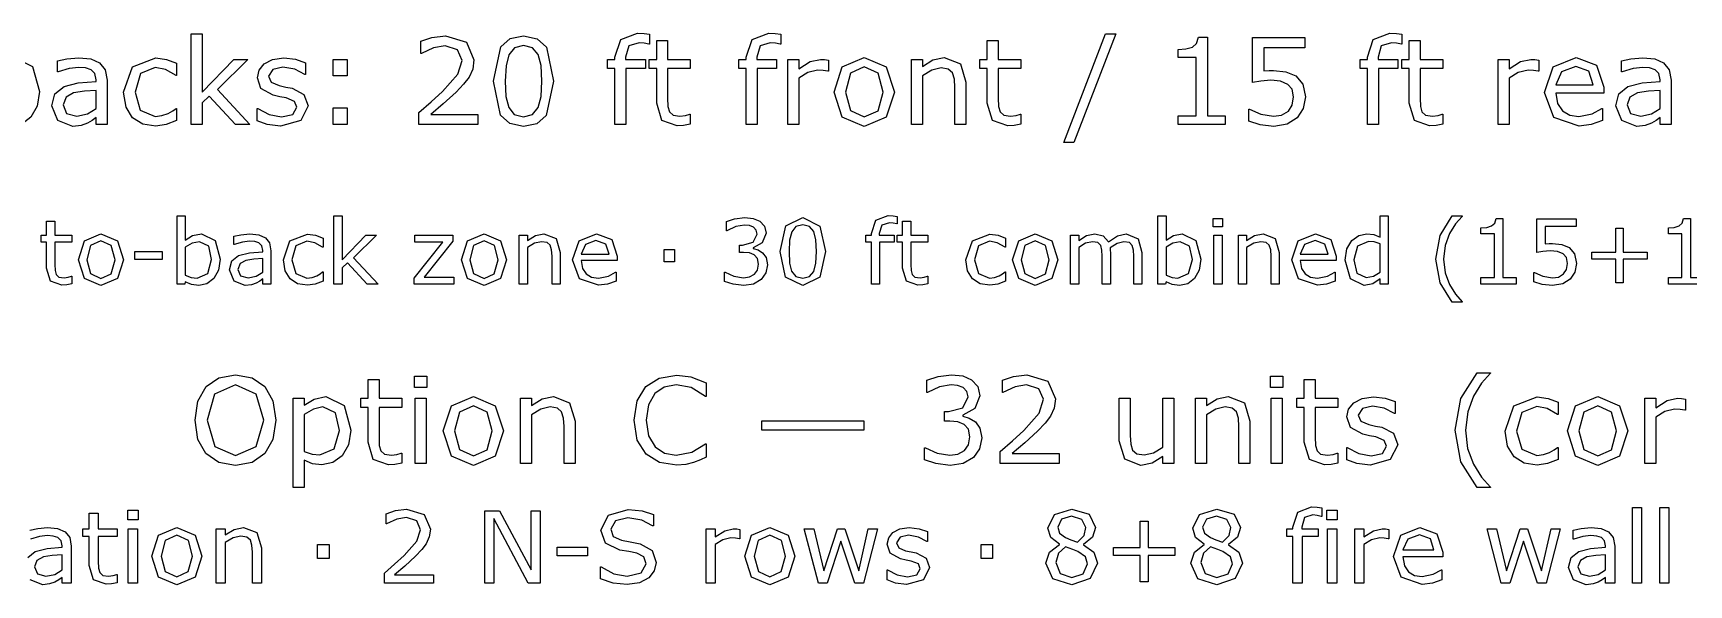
# Model space of a CAD drawing. Extents: x -17 to 192, y 167 to 459.
# Drawn here: x 94.64 to 138.58, y 444.46 to 459.1 of the extents above; entities that cross this region are included whole.
import ezdxf

# ---------------------------------------------------------------- set-up
doc = ezdxf.new("R2010")
doc.units = 0
doc.header["$MEASUREMENT"] = 0
doc.layers.add('Layer 1', color=7, linetype='Continuous')

msp = doc.modelspace()

# ---------------------------------------------------------------- linework, layer by layer
at = {"layer": 'Layer 1', "color": 7}
for points in [[(94.809855, 457.549853), (94.747844, 457.15918), (94.583514, 456.867725), (94.341667, 456.68324), (94.051764, 456.622779), (93.794414, 456.658436), (93.577374, 456.751453), (93.558771, 456.670838), (93.28592, 456.670838), (93.28592, 459.083091), (93.577374, 459.083091), (93.577374, 458.221129), (93.837824, 458.38546), (94.147881, 458.450572), (94.631573, 458.214928), (94.809855, 457.549853), (94.809855, 457.549853)], [(100.397104, 456.670838), (100.012633, 456.670838), (99.318103, 457.42893), (99.128966, 457.249097), (99.128966, 456.670838), (98.837512, 456.670838), (98.837512, 459.083091), (99.128966, 459.083091), (99.128966, 457.5359), (99.970774, 458.402513), (100.338195, 458.402513), (99.533593, 457.602563), (100.397104, 456.670838)], [(106.441688, 456.670838), (104.878995, 456.670838), (104.878995, 456.994849), (105.204556, 457.273901), (105.509964, 457.551403), (105.917692, 458.008739), (106.027761, 458.376158), (105.908389, 458.656761), (105.578176, 458.75908), (105.272771, 458.709471), (104.951861, 458.557542), (104.936356, 458.557542), (104.936356, 458.883103), (105.229361, 458.982322), (105.585929, 459.02728), (106.142484, 458.855198), (106.34402, 458.391661), (106.309915, 458.145165), (106.212247, 457.929674), (106.069618, 457.740539), (105.872731, 457.53435), (105.530118, 457.218091), (105.199907, 456.935938), (106.441688, 456.935938), (106.441688, 456.670838)], [(108.457067, 457.825805), (108.261731, 456.912683), (108.014072, 456.695255), (107.658667, 456.622779), (107.299, 456.696418), (107.050954, 456.917334), (106.860269, 457.822704), (107.054055, 458.731175), (107.302101, 458.952091), (107.658667, 459.02573), (108.017948, 458.950929), (108.264832, 458.726524), (108.457067, 457.825805), (108.457067, 457.825805)], [(108.049342, 457.121973), (108.122205, 457.416528), (108.142367, 457.825805), (108.122205, 458.235082), (108.047791, 458.529637), (107.898964, 458.709471), (107.658667, 458.769932), (107.416822, 458.709471), (107.266443, 458.526536), (107.19358, 458.22733), (107.17498, 457.822704), (107.192045, 457.418078), (107.264909, 457.126623), (107.409085, 456.942139), (107.658682, 456.878577), (107.90053, 456.939038), (108.049358, 457.121973), (108.049342, 457.121973)], [(111.001096, 458.800938), (110.985591, 458.800938), (110.860018, 458.828843), (110.723593, 458.844346), (110.450742, 458.76063), (110.367025, 458.461424), (110.367025, 458.402513), (110.892575, 458.402513), (110.892575, 458.157567), (110.376328, 458.157567), (110.376328, 456.670838), (110.084874, 456.670838), (110.084874, 458.157567), (109.887987, 458.157567), (109.887987, 458.402513), (110.084874, 458.402513), (110.084874, 458.459874), (110.238351, 458.932713), (110.681736, 459.098594), (110.856917, 459.089292), (111.001096, 459.067588), (111.001096, 458.800938)], [(112.084749, 456.686341), (111.904914, 456.650684), (111.732832, 456.636733), (111.329756, 456.779359), (111.191781, 457.236695), (111.191781, 458.157567), (110.994894, 458.157567), (110.994894, 458.402513), (111.191781, 458.402513), (111.191781, 458.900156), (111.483235, 458.900156), (111.483235, 458.402513), (112.084749, 458.402513), (112.084749, 458.157567), (111.483235, 458.157567), (111.483235, 457.368469), (111.489426, 457.154529), (111.532834, 457.011902), (111.625851, 456.920435), (111.808786, 456.89253), (111.957614, 456.912683), (112.069236, 456.94834), (112.084741, 456.94834), (112.084749, 456.686341)], [(114.484598, 458.800938), (114.469094, 458.800938), (114.34352, 458.828843), (114.207093, 458.844346), (113.934242, 458.76063), (113.850528, 458.461424), (113.850528, 458.402513), (114.376077, 458.402513), (114.376077, 458.157567), (113.859828, 458.157567), (113.859828, 456.670838), (113.568374, 456.670838), (113.568374, 458.157567), (113.371487, 458.157567), (113.371487, 458.402513), (113.568374, 458.402513), (113.568374, 458.459874), (113.721853, 458.932713), (114.165236, 459.098594), (114.340419, 459.089292), (114.484596, 459.067588), (114.484598, 458.800938)], [(120.859395, 456.68634), (120.679561, 456.650683), (120.507479, 456.636732), (120.104405, 456.779358), (119.966427, 457.236694), (119.966427, 458.157567), (119.769541, 458.157567), (119.769541, 458.402513), (119.966427, 458.402513), (119.966427, 458.900156), (120.257882, 458.900156), (120.257882, 458.402513), (120.859395, 458.402513), (120.859395, 458.157567), (120.257882, 458.157567), (120.257882, 457.368469), (120.264073, 457.154529), (120.30748, 457.011902), (120.4005, 456.920435), (120.583432, 456.89253), (120.73226, 456.912683), (120.843883, 456.94834), (120.859387, 456.94834), (120.859395, 456.68634)], [(123.373968, 459.083091), (122.26241, 456.19955), (121.994207, 456.19955), (123.101117, 459.083091), (123.373968, 459.083091)], [(126.279214, 456.670838), (125.029678, 456.670838), (125.029678, 456.906482), (125.510269, 456.906482), (125.510269, 458.453673), (125.029678, 458.453673), (125.029678, 458.664512), (125.238969, 458.680015), (125.40795, 458.728074), (125.51957, 458.825743), (125.567628, 458.986973), (125.807925, 458.986973), (125.807925, 456.906482), (126.279214, 456.906482), (126.279214, 456.670838)], [(128.410864, 457.404126), (128.351952, 457.095618), (128.190723, 456.847571), (127.924071, 456.68014), (127.567505, 456.622779), (127.203185, 456.663087), (126.90708, 456.757654), (126.90708, 457.084766), (126.928776, 457.084766), (127.226432, 456.94679), (127.561293, 456.890979), (127.773682, 456.921985), (127.958168, 457.030506), (128.060487, 457.190186), (128.096142, 457.405676), (128.054285, 457.607214), (127.941115, 457.738989), (127.744228, 457.821154), (127.486879, 457.845959), (127.223331, 457.827355), (127.006288, 457.790148), (127.006288, 458.979221), (128.395349, 458.979221), (128.395349, 458.70792), (127.305494, 458.70792), (127.305494, 458.094005), (127.441921, 458.103307), (127.562844, 458.106407), (127.891506, 458.073851), (128.150403, 457.96223), (128.342641, 457.742089), (128.410853, 457.404126), (128.410864, 457.404126)], [(130.970395, 458.800938), (130.95489, 458.800938), (130.829316, 458.828843), (130.692892, 458.844346), (130.420041, 458.76063), (130.336324, 458.461424), (130.336324, 458.402513), (130.861873, 458.402513), (130.861873, 458.157567), (130.345627, 458.157567), (130.345627, 456.670838), (130.054173, 456.670838), (130.054173, 458.157567), (129.857283, 458.157567), (129.857283, 458.402513), (130.054173, 458.402513), (130.054173, 458.459874), (130.20765, 458.932713), (130.651032, 459.098594), (130.826216, 459.089292), (130.970395, 459.067588), (130.970395, 458.800938)], [(132.054047, 456.686341), (131.874213, 456.650684), (131.702131, 456.636733), (131.299054, 456.779359), (131.16108, 457.236695), (131.16108, 458.157567), (130.964193, 458.157567), (130.964193, 458.402513), (131.16108, 458.402513), (131.16108, 458.900156), (131.452534, 458.900156), (131.452534, 458.402513), (132.054047, 458.402513), (132.054047, 458.157567), (131.452534, 458.157567), (131.452534, 457.368469), (131.458725, 457.154529), (131.502132, 457.011902), (131.595149, 456.920435), (131.778085, 456.89253), (131.926913, 456.912683), (132.038535, 456.94834), (132.054039, 456.94834), (132.054047, 456.686341)], [(96.609744, 456.670838), (96.31984, 456.670838), (96.31984, 456.855323), (96.21442, 456.780909), (96.087296, 456.706495), (95.919865, 456.647584), (95.698174, 456.622779), (95.301299, 456.777808), (95.138517, 457.173132), (95.222234, 457.490942), (95.464078, 457.683178), (95.843901, 457.777746), (96.31984, 457.814953), (96.31984, 457.859911), (96.284183, 458.024242), (96.184964, 458.126561), (96.036136, 458.17462), (95.854751, 458.187023), (95.598955, 458.156017), (95.307498, 458.0692), (95.291994, 458.0692), (95.291994, 458.365306), (95.53849, 458.416466), (95.856299, 458.444371), (96.174108, 458.413365), (96.409754, 458.311046), (96.558582, 458.126561), (96.609741, 457.845959), (96.609744, 456.670838)], [(98.45149, 456.779358), (98.173988, 456.670838), (97.896485, 456.632081), (97.552321, 456.686341), (97.284121, 456.853772), (97.108938, 457.135925), (97.046925, 457.53435), (97.27947, 458.200975), (97.896485, 458.442821), (98.187939, 458.400963), (98.45149, 458.298644), (98.45149, 457.974633), (98.435986, 457.974633), (98.160034, 458.134313), (97.884082, 458.190123), (97.491858, 458.022692), (97.349232, 457.53435), (97.488758, 457.05221), (97.884082, 456.884778), (98.063916, 456.908032), (98.228248, 456.968494), (98.34762, 457.036707), (98.435986, 457.100269), (98.45149, 457.100269), (98.45149, 456.779358)], [(101.941195, 457.170032), (101.744308, 456.780909), (101.209456, 456.62898), (100.855992, 456.673939), (100.587789, 456.774707), (100.587789, 457.101819), (100.603294, 457.101819), (100.91025, 456.935938), (101.234261, 456.875476), (101.535017, 456.937488), (101.643539, 457.132825), (101.584627, 457.287854), (101.358284, 457.377771), (101.195505, 457.410327), (101.01412, 457.450634), (100.690109, 457.627367), (100.595541, 457.915722), (100.638949, 458.11726), (100.773825, 458.286241), (100.993966, 458.400963), (101.294723, 458.444371), (101.607881, 458.405614), (101.872983, 458.314146), (101.872983, 458.002538), (101.857478, 458.002538), (101.586177, 458.140514), (101.273019, 458.197875), (101.003269, 458.135863), (100.893197, 457.954479), (100.959859, 457.793249), (101.1707, 457.704882), (101.350534, 457.667675), (101.517965, 457.633569), (101.831123, 457.473889), (101.941195, 457.170032), (101.941195, 457.170032)], [(102.978339, 457.96068), (102.607819, 457.96068), (102.607819, 458.402513), (102.978339, 458.402513), (102.978339, 457.96068)], [(115.749636, 458.084703), (115.734131, 458.084703), (115.607007, 458.106407), (115.462831, 458.114159), (115.20238, 458.053698), (114.960536, 457.900219), (114.960536, 456.670838), (114.669082, 456.670838), (114.669082, 458.402513), (114.960536, 458.402513), (114.960536, 458.146715), (115.265944, 458.343602), (115.537245, 458.402513), (115.647314, 458.397862), (115.749633, 458.38391), (115.749636, 458.084703)], [(117.499916, 457.5359), (117.282873, 456.867725), (116.701516, 456.622779), (116.117054, 456.867725), (115.901565, 457.5359), (116.117054, 458.204076), (116.701516, 458.450572), (117.282873, 458.204076), (117.499916, 457.5359), (117.499916, 457.5359)], [(119.399021, 456.670838), (119.107567, 456.670838), (119.107567, 457.656823), (119.093624, 457.880065), (119.042453, 458.044396), (118.930834, 458.140514), (118.741699, 458.17307), (118.492102, 458.114159), (118.242505, 457.963781), (118.242505, 456.670838), (117.951048, 456.670838), (117.951048, 458.402513), (118.242505, 458.402513), (118.242505, 458.210277), (118.524656, 458.38701), (118.823863, 458.450572), (119.251744, 458.28159), (119.399021, 457.794799), (119.399021, 456.670838)], [(134.602725, 458.084703), (134.587221, 458.084703), (134.460096, 458.106407), (134.31592, 458.114159), (134.05547, 458.053698), (133.813625, 457.900219), (133.813625, 456.670838), (133.522171, 456.670838), (133.522171, 458.402513), (133.813625, 458.402513), (133.813625, 458.146715), (134.119033, 458.343602), (134.390334, 458.402513), (134.500403, 458.397862), (134.602722, 458.38391), (134.602725, 458.084703)], [(136.32665, 457.506445), (135.050759, 457.506445), (135.098818, 457.227393), (135.230594, 457.033606), (135.421279, 456.921985), (135.666224, 456.884778), (136.021242, 456.954541), (136.277041, 457.094067), (136.292545, 457.094067), (136.292545, 456.776258), (135.991789, 456.672388), (135.669328, 456.63053), (134.996501, 456.863074), (134.754657, 457.526599), (134.985651, 458.200975), (135.596464, 458.450572), (136.135965, 458.245934), (136.326653, 457.664574), (136.32665, 457.506445)], [(138.114136, 456.670838), (137.82423, 456.670838), (137.82423, 456.855323), (137.718812, 456.780909), (137.591688, 456.706495), (137.424254, 456.647584), (137.202563, 456.622779), (136.805688, 456.777808), (136.642909, 457.173132), (136.726625, 457.490942), (136.96847, 457.683178), (137.34829, 457.777746), (137.82423, 457.814953), (137.82423, 457.859911), (137.788574, 458.024242), (137.689356, 458.126561), (137.540528, 458.17462), (137.359143, 458.187023), (137.103344, 458.156017), (136.81189, 458.0692), (136.796385, 458.0692), (136.796385, 458.365306), (137.042882, 458.416466), (137.360691, 458.444371), (137.6785, 458.413365), (137.914145, 458.311046), (138.062973, 458.126561), (138.114133, 457.845959), (138.114136, 456.670838)], [(117.199159, 457.5359), (117.067384, 458.035094), (116.701516, 458.199425), (116.332547, 458.035094), (116.202322, 457.5359), (116.334097, 457.041358), (116.701516, 456.873926), (117.065833, 457.039807), (117.199159, 457.5359), (117.199159, 457.5359)], [(136.042946, 457.729687), (135.926675, 458.084703), (135.58096, 458.210277), (135.20734, 458.072301), (135.050759, 457.729687), (136.042946, 457.729687)], [(96.31984, 457.097168), (96.31984, 457.579309), (96.00513, 457.556054), (95.719877, 457.511096), (95.516789, 457.399475), (95.439274, 457.193286), (95.52919, 456.968494), (95.803591, 456.89408), (96.084195, 456.952991), (96.31984, 457.097168), (96.31984, 457.097168)], [(137.82423, 457.097168), (137.82423, 457.579309), (137.509521, 457.556054), (137.224266, 457.511096), (137.02118, 457.399475), (136.943666, 457.193286), (137.033581, 456.968494), (137.307983, 456.89408), (137.588587, 456.952991), (137.82423, 457.097168), (137.82423, 457.097168)], [(102.978339, 456.670838), (102.607819, 456.670838), (102.607819, 457.112671), (102.978339, 457.112671), (102.978339, 456.670838)], [(95.67311, 452.449137), (95.538233, 452.422395), (95.409172, 452.41193), (95.106865, 452.5189), (95.003384, 452.861902), (95.003384, 453.552557), (94.855717, 453.552557), (94.855717, 453.736266), (95.003384, 453.736266), (95.003384, 454.109499), (95.221974, 454.109499), (95.221974, 453.736266), (95.67311, 453.736266), (95.67311, 453.552557), (95.221974, 453.552557), (95.221974, 452.960733), (95.226631, 452.800278), (95.259188, 452.693308), (95.328951, 452.624708), (95.46615, 452.60378), (95.577772, 452.618895), (95.661486, 452.645638), (95.673102, 452.645638), (95.67311, 452.449137)], [(99.606586, 453.096771), (99.560077, 452.803766), (99.436829, 452.585175), (99.255444, 452.446811), (99.038015, 452.401466), (98.845005, 452.428208), (98.682225, 452.497971), (98.668271, 452.43751), (98.463632, 452.43751), (98.463632, 454.2467), (98.682225, 454.2467), (98.682225, 453.600228), (98.877562, 453.723477), (99.110104, 453.772311), (99.472873, 453.595577), (99.606586, 453.096771), (99.606586, 453.096771)], [(103.797022, 452.43751), (103.508669, 452.43751), (102.987771, 453.006079), (102.845918, 452.871204), (102.845918, 452.43751), (102.627327, 452.43751), (102.627327, 454.2467), (102.845918, 454.2467), (102.845918, 453.086307), (103.477274, 453.736266), (103.752839, 453.736266), (103.149389, 453.136304), (103.797022, 452.43751)], [(114.004526, 453.271179), (114.096381, 453.145606), (114.132425, 452.950269), (114.089404, 452.73284), (113.968482, 452.560758), (113.762681, 452.439835), (113.504557, 452.401466), (113.220852, 452.436347), (112.991797, 452.510761), (112.991797, 452.753769), (113.009233, 452.753769), (113.241778, 452.645637), (113.4999, 452.602616), (113.655705, 452.627034), (113.789417, 452.699123), (113.868483, 452.811906), (113.895224, 452.967711), (113.864995, 453.121189), (113.783604, 453.217695), (113.656866, 453.266529), (113.496413, 453.280481), (113.391767, 453.280481), (113.391767, 453.473492), (113.473158, 453.473492), (113.754535, 453.546743), (113.860344, 453.763009), (113.8336, 453.872304), (113.759186, 453.950206), (113.652218, 453.992064), (113.523154, 454.003693), (113.288286, 453.96416), (113.053416, 453.852539), (113.041801, 453.852539), (113.041801, 454.095547), (113.261553, 454.169961), (113.52898, 454.204843), (113.752222, 454.181589), (113.92663, 454.107175), (114.053365, 453.972299), (114.096386, 453.787427), (113.994067, 453.535117), (113.754545, 453.400242), (113.754545, 453.383965), (113.882445, 453.344433), (114.004531, 453.271181), (114.004526, 453.271179)], [(115.668375, 453.303735), (115.521872, 452.618894), (115.069576, 452.401466), (114.613789, 452.622382), (114.470777, 453.30141), (114.616115, 453.982763), (115.069576, 454.203679), (115.524198, 453.979274), (115.668375, 453.303735), (115.668375, 453.303735)], [(115.36258, 452.775861), (115.417227, 452.996778), (115.432335, 453.303735), (115.417227, 453.610693), (115.361419, 453.831609), (115.249796, 453.966485), (115.069576, 454.01183), (114.888191, 453.966485), (114.775407, 453.829284), (114.72076, 453.604879), (114.706816, 453.30141), (114.719596, 452.99794), (114.774243, 452.779349), (114.882375, 452.640986), (115.069573, 452.593314), (115.250958, 452.63866), (115.362577, 452.775861), (115.36258, 452.775861)], [(117.576396, 454.035085), (117.564781, 454.035085), (117.470603, 454.056013), (117.368283, 454.067642), (117.163644, 454.004855), (117.100859, 453.78045), (117.100859, 453.736267), (117.495019, 453.736267), (117.495019, 453.552557), (117.107833, 453.552557), (117.107833, 452.43751), (116.889243, 452.43751), (116.889243, 453.552557), (116.741579, 453.552557), (116.741579, 453.736266), (116.889243, 453.736266), (116.889243, 453.779287), (117.004352, 454.133916), (117.33689, 454.258327), (117.468277, 454.25135), (117.57641, 454.235073), (117.576396, 454.035085)], [(118.389137, 452.449137), (118.254261, 452.422395), (118.1252, 452.41193), (117.822892, 452.5189), (117.719411, 452.861902), (117.719411, 453.552557), (117.571745, 453.552557), (117.571745, 453.736266), (117.719411, 453.736266), (117.719411, 454.109499), (117.938002, 454.109499), (117.938002, 453.736266), (118.389137, 453.736266), (118.389137, 453.552557), (117.938002, 453.552557), (117.938002, 452.960733), (117.942659, 452.800278), (117.975213, 452.693308), (118.044978, 452.624708), (118.182178, 452.60378), (118.293797, 452.618895), (118.377514, 452.645638), (118.389129, 452.645638), (118.389137, 452.449137)], [(125.635198, 453.096771), (125.588687, 452.803766), (125.465439, 452.585175), (125.284056, 452.446812), (125.066627, 452.401466), (124.873617, 452.428208), (124.710835, 452.497971), (124.696883, 452.43751), (124.492244, 452.43751), (124.492244, 454.2467), (124.710835, 454.2467), (124.710835, 453.600228), (124.906171, 453.723477), (125.138716, 453.772311), (125.501483, 453.595577), (125.635198, 453.096771), (125.635198, 453.096771)], [(126.210742, 453.953695), (125.964246, 453.953695), (125.964246, 454.180425), (126.210742, 454.180425), (126.210742, 453.953695)], [(130.608144, 452.43751), (130.38955, 452.43751), (130.38955, 452.573548), (130.193053, 452.446812), (129.970972, 452.401466), (129.601228, 452.580524), (129.46519, 453.077005), (129.511698, 453.371173), (129.639598, 453.590927), (129.823308, 453.725802), (130.041899, 453.772311), (130.223284, 453.750218), (130.38955, 453.683943), (130.38955, 454.246699), (130.608144, 454.246699), (130.608144, 452.43751)], [(132.57081, 451.95847), (132.304549, 451.95847), (131.984801, 452.473554), (131.870855, 453.102585), (131.984801, 453.731615), (132.304549, 454.2467), (132.57081, 454.2467), (132.57081, 454.235071), (132.390589, 454.038572), (132.232461, 453.780449), (132.118513, 453.465352), (132.075492, 453.102584), (132.117351, 452.738653), (132.232461, 452.424719), (132.391753, 452.166596), (132.57081, 451.970096), (132.57081, 451.95847)], [(134.002116, 452.43751), (133.064966, 452.43751), (133.064966, 452.614243), (133.425407, 452.614243), (133.425407, 453.774636), (133.064966, 453.774636), (133.064966, 453.932766), (133.221933, 453.944394), (133.34867, 453.980438), (133.432385, 454.053689), (133.468429, 454.174612), (133.648649, 454.174612), (133.648649, 452.614244), (134.002116, 452.614244), (134.002116, 452.43751)], [(135.600854, 452.987476), (135.556671, 452.756095), (135.435749, 452.57006), (135.235761, 452.444486), (134.968336, 452.401466), (134.695096, 452.431696), (134.473019, 452.502622), (134.473019, 452.747956), (134.48929, 452.747956), (134.712532, 452.644474), (134.96368, 452.602616), (135.122972, 452.62587), (135.261336, 452.70726), (135.338075, 452.82702), (135.364817, 452.988638), (135.333424, 453.139792), (135.248546, 453.238623), (135.100879, 453.300247), (134.907869, 453.318849), (134.710207, 453.304898), (134.547427, 453.276993), (134.547427, 454.168798), (135.589223, 454.168798), (135.589223, 453.965322), (134.771831, 453.965322), (134.771831, 453.504886), (134.87415, 453.511863), (134.964841, 453.514191), (135.211337, 453.489773), (135.405512, 453.406057), (135.549689, 453.240951), (135.600849, 452.987478), (135.600854, 452.987476)], [(137.473993, 453.102585), (136.840311, 453.102585), (136.840311, 452.468903), (136.647301, 452.468903), (136.647301, 453.102585), (136.013619, 453.102585), (136.013619, 453.28862), (136.647301, 453.28862), (136.647301, 453.922301), (136.840311, 453.922301), (136.840311, 453.28862), (137.473993, 453.28862), (137.473993, 453.102585)], [(138.978552, 452.43751), (138.041399, 452.43751), (138.041399, 452.614243), (138.401843, 452.614243), (138.401843, 453.774636), (138.041399, 453.774636), (138.041399, 453.932766), (138.198368, 453.944394), (138.325104, 453.980438), (138.40882, 454.053689), (138.444864, 454.174612), (138.625085, 454.174612), (138.625085, 452.614244), (138.978552, 452.614244), (138.978552, 452.43751)], [(97.043954, 453.086307), (96.881174, 452.585175), (96.445155, 452.401466), (96.00681, 452.585175), (95.845192, 453.086307), (96.00681, 453.587438), (96.445155, 453.772311), (96.881174, 453.587438), (97.043954, 453.086307), (97.043954, 453.086307)], [(96.818386, 453.086307), (96.719557, 453.460702), (96.445155, 453.58395), (96.168428, 453.460702), (96.070759, 453.086307), (96.169589, 452.7154), (96.445155, 452.589826), (96.718392, 452.714237), (96.818386, 453.086307), (96.818386, 453.086307)], [(99.381018, 453.090958), (99.304278, 453.443262), (99.056621, 453.564184), (98.863608, 453.522326), (98.682225, 453.416519), (98.682225, 452.672379), (98.841517, 452.614244), (98.993833, 452.597966), (99.277537, 452.716564), (99.381018, 453.090959), (99.381018, 453.090958)], [(100.956501, 452.43751), (100.739072, 452.43751), (100.739072, 452.575873), (100.660007, 452.520063), (100.564665, 452.464252), (100.439091, 452.420069), (100.272822, 452.401466), (99.975166, 452.517738), (99.853082, 452.814231), (99.915867, 453.052588), (100.097252, 453.196766), (100.382118, 453.267691), (100.739072, 453.295597), (100.739072, 453.329315), (100.712331, 453.452564), (100.637917, 453.529303), (100.526295, 453.565347), (100.390257, 453.57465), (100.198408, 453.551396), (99.979817, 453.486283), (99.968202, 453.486283), (99.968202, 453.708363), (100.153074, 453.746732), (100.391431, 453.767661), (100.629789, 453.744407), (100.80652, 453.667667), (100.918142, 453.529304), (100.956512, 453.318852), (100.956501, 452.43751)], [(102.33781, 452.5189), (102.129684, 452.43751), (101.921557, 452.408442), (101.663433, 452.449137), (101.462284, 452.574711), (101.330897, 452.786325), (101.284389, 453.085144), (101.458796, 453.585113), (101.921557, 453.766497), (102.140148, 453.735104), (102.33781, 453.658364), (102.33781, 453.415356), (102.326195, 453.415356), (102.11923, 453.535116), (101.912265, 453.576974), (101.618099, 453.4514), (101.511128, 453.085144), (101.615773, 452.723539), (101.912265, 452.597965), (102.047142, 452.615406), (102.17039, 452.660752), (102.259919, 452.711912), (102.326195, 452.759583), (102.33781, 452.759583), (102.33781, 452.5189)], [(105.806199, 452.43751), (104.757427, 452.43751), (104.757427, 452.599128), (105.514356, 453.55372), (104.773706, 453.55372), (104.773706, 453.736266), (105.786432, 453.736266), (105.786432, 453.580462), (105.026015, 452.622382), (105.806199, 452.622382), (105.806199, 452.43751)], [(107.208436, 453.086307), (107.045657, 452.585175), (106.609637, 452.401466), (106.171292, 452.585175), (106.009674, 453.086307), (106.171292, 453.587438), (106.609637, 453.772311), (107.045657, 453.587438), (107.208436, 453.086307), (107.208436, 453.086307)], [(106.982869, 453.086307), (106.884039, 453.460702), (106.609637, 453.58395), (106.33291, 453.460702), (106.235242, 453.086307), (106.334074, 452.7154), (106.609637, 452.589826), (106.882877, 452.714237), (106.982869, 453.086307), (106.982869, 453.086307)], [(108.632766, 452.43751), (108.414175, 452.43751), (108.414175, 453.176999), (108.403698, 453.34443), (108.365328, 453.467678), (108.281614, 453.539767), (108.139761, 453.564185), (107.952563, 453.520002), (107.765365, 453.407218), (107.765365, 452.43751), (107.546774, 452.43751), (107.546774, 453.736266), (107.765365, 453.736266), (107.765365, 453.592089), (107.976981, 453.724639), (108.201385, 453.772311), (108.522295, 453.645574), (108.632753, 453.280481), (108.632766, 452.43751)], [(110.140812, 453.064215), (109.183895, 453.064215), (109.219939, 452.854926), (109.318771, 452.709586), (109.461787, 452.62587), (109.645494, 452.597965), (109.911758, 452.650287), (110.103607, 452.754932), (110.115222, 452.754932), (110.115222, 452.516575), (109.889654, 452.438673), (109.64781, 452.407279), (109.143189, 452.581687), (108.961807, 453.07933), (109.13505, 453.585113), (109.593163, 453.772311), (109.997787, 453.618832), (110.140802, 453.182813), (110.140812, 453.064215)], [(109.928035, 453.231647), (109.840831, 453.497909), (109.581545, 453.592089), (109.30133, 453.488607), (109.183895, 453.231647), (109.928035, 453.231647)], [(120.450636, 452.5189), (120.242509, 452.43751), (120.034383, 452.408442), (119.776258, 452.449137), (119.575109, 452.574711), (119.443723, 452.786325), (119.397212, 453.085144), (119.571619, 453.585113), (120.034383, 453.766497), (120.252973, 453.735104), (120.450636, 453.658364), (120.450636, 453.415356), (120.43902, 453.415356), (120.232058, 453.535116), (120.025093, 453.576974), (119.730927, 453.4514), (119.623957, 453.085144), (119.728602, 452.723539), (120.025093, 452.597965), (120.15997, 452.615406), (120.283218, 452.660752), (120.372748, 452.711912), (120.43902, 452.759583), (120.450636, 452.759583), (120.450636, 452.5189)], [(121.83776, 453.086307), (121.674977, 452.585175), (121.238958, 452.401466), (120.800613, 452.585175), (120.638995, 453.086307), (120.800613, 453.587438), (121.238958, 453.772311), (121.674977, 453.587438), (121.83776, 453.086307), (121.83776, 453.086307)], [(121.612192, 453.086307), (121.51336, 453.460702), (121.238958, 453.58395), (120.962231, 453.460702), (120.864562, 453.086307), (120.963395, 452.7154), (121.238958, 452.589826), (121.512198, 452.714237), (121.612192, 453.086307), (121.612192, 453.086307)], [(124.07134, 452.43751), (123.85275, 452.43751), (123.85275, 453.176999), (123.8446, 453.338617), (123.813205, 453.463028), (123.736468, 453.538604), (123.592289, 453.564184), (123.408581, 453.517675), (123.22487, 453.401403), (123.230691, 453.338617), (123.233072, 453.268854), (123.233072, 452.43751), (123.014482, 452.43751), (123.014482, 453.176999), (123.006333, 453.339779), (122.97494, 453.46419), (122.8982, 453.538604), (122.754024, 453.564184), (122.5738, 453.520001), (122.394744, 453.407217), (122.394744, 452.43751), (122.176151, 452.43751), (122.176151, 453.736266), (122.394744, 453.736266), (122.394744, 453.592089), (122.598219, 453.724639), (122.815648, 453.772311), (123.040051, 453.7165), (123.178415, 453.561859), (123.42026, 453.722314), (123.653966, 453.772311), (123.969063, 453.642086), (124.071382, 453.280481), (124.07134, 452.43751)], [(125.40963, 453.090958), (125.33289, 453.443262), (125.08523, 453.564185), (124.892219, 453.522327), (124.710835, 453.416519), (124.710835, 452.67238), (124.870127, 452.614244), (125.022445, 452.597967), (125.306146, 452.716564), (125.40963, 453.090959), (125.40963, 453.090958)], [(126.196788, 452.43751), (125.978198, 452.43751), (125.978198, 453.736266), (126.196788, 453.736266), (126.196788, 452.43751)], [(127.715299, 452.43751), (127.496708, 452.43751), (127.496708, 453.176999), (127.486231, 453.34443), (127.447861, 453.467678), (127.364144, 453.539767), (127.222293, 453.564185), (127.035096, 453.520002), (126.847898, 453.407218), (126.847898, 452.43751), (126.629307, 452.43751), (126.629307, 453.736266), (126.847898, 453.736266), (126.847898, 453.592089), (127.059514, 453.724639), (127.283917, 453.772311), (127.604828, 453.645574), (127.715286, 453.280481), (127.715299, 452.43751)], [(129.223345, 453.064215), (128.266428, 453.064215), (128.302472, 452.854926), (128.401302, 452.709586), (128.544317, 452.62587), (128.728027, 452.597965), (128.99429, 452.650287), (129.186137, 452.754932), (129.197752, 452.754932), (129.197752, 452.516575), (128.972185, 452.438673), (128.73034, 452.407279), (128.225719, 452.581687), (128.044334, 453.07933), (128.217581, 453.585113), (128.67569, 453.772311), (129.080317, 453.618832), (129.223332, 453.182813), (129.223345, 453.064215)], [(129.010568, 453.231647), (128.923364, 453.497909), (128.664078, 453.592089), (128.383863, 453.488607), (128.266428, 453.231647), (129.010568, 453.231647)], [(130.38955, 452.757257), (130.38955, 453.50256), (130.231422, 453.557208), (130.079105, 453.572323), (129.793077, 453.444424), (129.690758, 453.081656), (129.769823, 452.729352), (130.023296, 452.609593), (130.211655, 452.650288), (130.38955, 452.757258), (130.38955, 452.757257)], [(98.070634, 453.089794), (97.3451, 453.089794), (97.3451, 453.300246), (98.070634, 453.300246), (98.070634, 453.089794)], [(100.739072, 452.757257), (100.739072, 453.118863), (100.503041, 453.101422), (100.289101, 453.067703), (100.136784, 452.983987), (100.078649, 452.829346), (100.146086, 452.660751), (100.351887, 452.604941), (100.562339, 452.649124), (100.739072, 452.757257), (100.739072, 452.757257)], [(111.6663, 453.031659), (111.388408, 453.031659), (111.388408, 453.360708), (111.6663, 453.360708), (111.6663, 453.031659)], [(100.794238, 449.718299), (101.009728, 449.338478), (101.085692, 448.828433), (101.008177, 448.316836), (100.794238, 447.941666), (100.456273, 447.706022), (100.01289, 447.626957), (99.569507, 447.707572), (99.231545, 447.941666), (99.016052, 448.318387), (98.941638, 448.828433), (99.016052, 449.333827), (99.233095, 449.718299), (99.571057, 449.950843), (100.01289, 450.031458), (100.457823, 449.949293), (100.794238, 449.718299), (100.794238, 449.718299)], [(105.091645, 449.696595), (104.762983, 449.696595), (104.762983, 449.998901), (105.091645, 449.998901), (105.091645, 449.696595)], [(112.508238, 447.842448), (112.353208, 447.772684), (112.173373, 447.704471), (111.967184, 447.654862), (111.723789, 447.633158), (111.266454, 447.702922), (110.909886, 447.924613), (110.677342, 448.298233), (110.593628, 448.826883), (110.674241, 449.336928), (110.906785, 449.71675), (111.261803, 449.946193), (111.725339, 450.025258), (112.095858, 449.980299), (112.508238, 449.822169), (112.508238, 449.457851), (112.484981, 449.457851), (112.106712, 449.690395), (111.705186, 449.763258), (111.388927, 449.705897), (111.13933, 449.530715), (110.971897, 449.236159), (110.912987, 448.826883), (110.978098, 448.408304), (111.14863, 448.12305), (111.401328, 447.952518), (111.708287, 447.898258), (112.123764, 447.974222), (112.486531, 448.202115), (112.508227, 448.202115), (112.508238, 447.842448)], [(119.648878, 448.786575), (119.77135, 448.619143), (119.819409, 448.358694), (119.762048, 448.06879), (119.600819, 447.839347), (119.326417, 447.678117), (118.982253, 447.626957), (118.603981, 447.673466), (118.298573, 447.772684), (118.298573, 448.096695), (118.32183, 448.096695), (118.631889, 447.952518), (118.976054, 447.895157), (119.183791, 447.927713), (119.362075, 448.023831), (119.467495, 448.17421), (119.503153, 448.381949), (119.462844, 448.586587), (119.354325, 448.715261), (119.185341, 448.780373), (118.971402, 448.798976), (118.831877, 448.798976), (118.831877, 449.056324), (118.940396, 449.056324), (119.315567, 449.153993), (119.456642, 449.442347), (119.420987, 449.588074), (119.321768, 449.691944), (119.179142, 449.747754), (119.00706, 449.763256), (118.6939, 449.710546), (118.380742, 449.561718), (118.365237, 449.561718), (118.365237, 449.885729), (118.658244, 449.984948), (119.01481, 450.031456), (119.312466, 450.000451), (119.54501, 449.901232), (119.713991, 449.721398), (119.771353, 449.474902), (119.634926, 449.138489), (119.315567, 448.958655), (119.315567, 448.936951), (119.486098, 448.884242), (119.64888, 448.786573), (119.648878, 448.786575)], [(121.870443, 447.675016), (120.30775, 447.675016), (120.30775, 447.999027), (120.633312, 448.278079), (120.93872, 448.555581), (121.346445, 449.012917), (121.456517, 449.380336), (121.337145, 449.660939), (121.006932, 449.763258), (120.701524, 449.713649), (120.380614, 449.56172), (120.365109, 449.56172), (120.365109, 449.887281), (120.658114, 449.9865), (121.014681, 450.031458), (121.571234, 449.859376), (121.772773, 449.395839), (121.738665, 449.149343), (121.640997, 448.933852), (121.498371, 448.744717), (121.301484, 448.538528), (120.95887, 448.222269), (120.628658, 447.940116), (121.870441, 447.940116), (121.870443, 447.675016)], [(127.81116, 449.696595), (127.482498, 449.696595), (127.482498, 449.998902), (127.81116, 449.998902), (127.81116, 449.696595)], [(133.317794, 447.036295), (132.962776, 447.036295), (132.536446, 447.723074), (132.384517, 448.561782), (132.536446, 449.400489), (132.962776, 450.087268), (133.317794, 450.087268), (133.317794, 450.071766), (133.077497, 449.809767), (132.866658, 449.465602), (132.71473, 449.045473), (132.657368, 448.561783), (132.713179, 448.076541), (132.866658, 447.657963), (133.079047, 447.313798), (133.317794, 447.051799), (133.317794, 447.036295)], [(100.766332, 448.828433), (100.564794, 449.521413), (100.01444, 449.766359), (99.460988, 449.521413), (99.261001, 448.828433), (99.465637, 448.132352), (100.01444, 447.892057), (100.561693, 448.132352), (100.766332, 448.828433), (100.766332, 448.828433)], [(104.426568, 447.690518), (104.246737, 447.654861), (104.074654, 447.64091), (103.671578, 447.783537), (103.533601, 448.240873), (103.533601, 449.161745), (103.336714, 449.161745), (103.336714, 449.406691), (103.533601, 449.406691), (103.533601, 449.904335), (103.825057, 449.904335), (103.825057, 449.406691), (104.426568, 449.406691), (104.426568, 449.161745), (103.825057, 449.161745), (103.825057, 448.372647), (103.831249, 448.158707), (103.874659, 448.01608), (103.967676, 447.924613), (104.150608, 447.896708), (104.299436, 447.916861), (104.411058, 447.952518), (104.426563, 447.952518), (104.426568, 447.690518)], [(129.268433, 447.690518), (129.088598, 447.654861), (128.916516, 447.64091), (128.51344, 447.783536), (128.375465, 448.240872), (128.375465, 449.161745), (128.178578, 449.161745), (128.178578, 449.406691), (128.375465, 449.406691), (128.375465, 449.904334), (128.666919, 449.904334), (128.666919, 449.406691), (129.268433, 449.406691), (129.268433, 449.161745), (128.666919, 449.161745), (128.666919, 448.372647), (128.673111, 448.158707), (128.716518, 448.01608), (128.809535, 447.924613), (128.99247, 447.896708), (129.141298, 447.916861), (129.252918, 447.952518), (129.268422, 447.952518), (129.268433, 447.690518)], [(103.073165, 448.561783), (103.012703, 448.17576), (102.842171, 447.881205), (102.600326, 447.702921), (102.307322, 447.64091), (102.062376, 447.670365), (101.840685, 447.761832), (101.840685, 447.036296), (101.549228, 447.036296), (101.549228, 449.406691), (101.840685, 449.406691), (101.840685, 449.225307), (102.101132, 449.388087), (102.411192, 449.45475), (102.897982, 449.217556), (103.073165, 448.561783), (103.073165, 448.561783)], [(102.772409, 448.55403), (102.665438, 449.022218), (102.336778, 449.177247), (102.08408, 449.122987), (101.840685, 448.98036), (101.840685, 447.999026), (102.053074, 447.923062), (102.256162, 447.902908), (102.635984, 448.067239), (102.772409, 448.554031), (102.772409, 448.55403)], [(105.07304, 447.675016), (104.781586, 447.675016), (104.781586, 449.406691), (105.07304, 449.406691), (105.07304, 447.675016)], [(107.125627, 448.540078), (106.908584, 447.871903), (106.327227, 447.626957), (105.742766, 447.871903), (105.527276, 448.540078), (105.742766, 449.208254), (106.327227, 449.45475), (106.908584, 449.208254), (107.125627, 448.540078), (107.125627, 448.540078)], [(106.82487, 448.540078), (106.693095, 449.039272), (106.327227, 449.203603), (105.958258, 449.039272), (105.828033, 448.540078), (105.959808, 448.045536), (106.327227, 447.878104), (106.691544, 448.043985), (106.82487, 448.540078), (106.82487, 448.540078)], [(109.024732, 447.675016), (108.733278, 447.675016), (108.733278, 448.661001), (108.719335, 448.884243), (108.668175, 449.048574), (108.556555, 449.144692), (108.367418, 449.177248), (108.117824, 449.118337), (107.868227, 448.967959), (107.868227, 447.675016), (107.57677, 447.675016), (107.57677, 449.406691), (107.868227, 449.406691), (107.868227, 449.214455), (108.150378, 449.391188), (108.449585, 449.45475), (108.877466, 449.285768), (109.024743, 448.798977), (109.024732, 447.675016)], [(124.915214, 447.675016), (124.62376, 447.675016), (124.62376, 447.867252), (124.341606, 447.688969), (124.04395, 447.626957), (123.619173, 447.792838), (123.467244, 448.28273), (123.467244, 449.406691), (123.758698, 449.406691), (123.758698, 448.420706), (123.771107, 448.194364), (123.823817, 448.034684), (123.932339, 447.935465), (124.126125, 447.904459), (124.372621, 447.96337), (124.623768, 448.113748), (124.623768, 449.406691), (124.915222, 449.406691), (124.915214, 447.675016)], [(126.936795, 447.675016), (126.645341, 447.675016), (126.645341, 448.661001), (126.631398, 448.884243), (126.580238, 449.048574), (126.468618, 449.144692), (126.279481, 449.177248), (126.029884, 449.118337), (125.780287, 448.967959), (125.780287, 447.675016), (125.488833, 447.675016), (125.488833, 449.406691), (125.780287, 449.406691), (125.780287, 449.214455), (126.062441, 449.391188), (126.361647, 449.45475), (126.789528, 449.285768), (126.936806, 448.798977), (126.936795, 447.675016)], [(127.792554, 447.675016), (127.5011, 447.675016), (127.5011, 449.406691), (127.792554, 449.406691), (127.792554, 447.675016)], [(130.857481, 448.174209), (130.660595, 447.785086), (130.125743, 447.633157), (129.772278, 447.678116), (129.504076, 447.778884), (129.504076, 448.105996), (129.51958, 448.105996), (129.826536, 447.940115), (130.150547, 447.879653), (130.451304, 447.941665), (130.559825, 448.137002), (130.500913, 448.292031), (130.274571, 448.381948), (130.111791, 448.414504), (129.930406, 448.454811), (129.606395, 448.631544), (129.511828, 448.919899), (129.555236, 449.121436), (129.690112, 449.290418), (129.910253, 449.40514), (130.21101, 449.448548), (130.524168, 449.409791), (130.789269, 449.318324), (130.789269, 449.006715), (130.773765, 449.006715), (130.502464, 449.144691), (130.189306, 449.202051), (129.919556, 449.14004), (129.809484, 448.958656), (129.876146, 448.797426), (130.086987, 448.709059), (130.266821, 448.671852), (130.434252, 448.637746), (130.747409, 448.478066), (130.857481, 448.174209), (130.857481, 448.174209)], [(135.113029, 447.783535), (134.835526, 447.675016), (134.558026, 447.636259), (134.21386, 447.690519), (133.94566, 447.85795), (133.770477, 448.140103), (133.708466, 448.538528), (133.941008, 449.205153), (134.558026, 449.446999), (134.849481, 449.405141), (135.113029, 449.302822), (135.113029, 448.978811), (135.097524, 448.978811), (134.821572, 449.138491), (134.54562, 449.194301), (134.153397, 449.02687), (134.010771, 448.538528), (134.150296, 448.056388), (134.54562, 447.888956), (134.725455, 447.91221), (134.889784, 447.972672), (135.009156, 448.040885), (135.097524, 448.104447), (135.113029, 448.104447), (135.113029, 447.783535)], [(136.962528, 448.540077), (136.745485, 447.871902), (136.164127, 447.626956), (135.579666, 447.871902), (135.364176, 448.540077), (135.579666, 449.208253), (136.164127, 449.454749), (136.745485, 449.208253), (136.962528, 448.540077), (136.962528, 448.540077)], [(136.661771, 448.540077), (136.529995, 449.039271), (136.164127, 449.203602), (135.795158, 449.039271), (135.664933, 448.540077), (135.796709, 448.045535), (136.164127, 447.878103), (136.528445, 448.043984), (136.661771, 448.540077), (136.661771, 448.540077)], [(138.494215, 449.08888), (138.47871, 449.08888), (138.351586, 449.110584), (138.207407, 449.118336), (137.946959, 449.057875), (137.705114, 448.904396), (137.705114, 447.675016), (137.413658, 447.675016), (137.413658, 449.406691), (137.705114, 449.406691), (137.705114, 449.150893), (138.01052, 449.34778), (138.281821, 449.406691), (138.391892, 449.40204), (138.494212, 449.388088), (138.494215, 449.08888)], [(116.68627, 448.561783), (113.985664, 448.561783), (113.985664, 448.809829), (116.68627, 448.809829), (116.68627, 448.561783)], [(105.26799, 444.50002), (103.965744, 444.50002), (103.965744, 444.770029), (104.237047, 445.002573), (104.491553, 445.233825), (104.831325, 445.614938), (104.92305, 445.92112), (104.823572, 446.154956), (104.548396, 446.240222), (104.293891, 446.19888), (104.026466, 446.072274), (104.013554, 446.072274), (104.013554, 446.343574), (104.257725, 446.426256), (104.554865, 446.463722), (105.01866, 446.32032), (105.186607, 445.934039), (105.158185, 445.728626), (105.076794, 445.54905), (104.957938, 445.391437), (104.793868, 445.219614), (104.508356, 444.956064), (104.233179, 444.720936), (105.267998, 444.720936), (105.26799, 444.50002)], [(111.181057, 445.049081), (111.128091, 444.826873), (110.982104, 444.640838), (110.740516, 444.511647), (110.409787, 444.465138), (110.035135, 444.503896), (109.697945, 444.618876), (109.697945, 444.939269), (109.716043, 444.939269), (110.053233, 444.751942), (110.412383, 444.686055), (110.781868, 444.775197), (110.914935, 445.012908), (110.851633, 445.201527), (110.661721, 445.295836), (110.451139, 445.338469), (110.212136, 445.381102), (109.832316, 445.565845), (109.709584, 445.908201), (109.913705, 446.303525), (110.431761, 446.458554), (110.803831, 446.419797), (111.103553, 446.324196), (111.103553, 446.021889), (111.085456, 446.021889), (110.796068, 446.175626), (110.430459, 446.237638), (110.099731, 446.152372), (109.975707, 445.932747), (110.037718, 445.744128), (110.256051, 445.639484), (110.491178, 445.595559), (110.74956, 445.542591), (111.072539, 445.370767), (111.181057, 445.049081), (111.181057, 445.049081)], [(122.88963, 445.036162), (122.694553, 444.621459), (122.20621, 444.456095), (121.707534, 444.617584), (121.522792, 445.030995), (121.615809, 445.320382), (121.878066, 445.527088), (121.878066, 445.53484), (121.648106, 445.715707), (121.574468, 445.96117), (121.752752, 446.322905), (122.20621, 446.467598), (122.666132, 446.329364), (122.837955, 445.977965), (122.756564, 445.720875), (122.517561, 445.524505), (122.517561, 445.516752), (122.794029, 445.32555), (122.88963, 445.036162), (122.88963, 445.036162)], [(126.736937, 445.036162), (126.541857, 444.621459), (126.053517, 444.456095), (125.554838, 444.617584), (125.370096, 445.030995), (125.463113, 445.320382), (125.725373, 445.527088), (125.725373, 445.53484), (125.49541, 445.715707), (125.421772, 445.96117), (125.600056, 446.322905), (126.053517, 446.467598), (126.513436, 446.329364), (126.685261, 445.977965), (126.60387, 445.720875), (126.364867, 445.524505), (126.364867, 445.516752), (126.641335, 445.32555), (126.736937, 445.036162), (126.736937, 445.036162)], [(128.840166, 446.275103), (128.827254, 446.275103), (128.722609, 446.298357), (128.60892, 446.311277), (128.381545, 446.241514), (128.311783, 445.992175), (128.311783, 445.943083), (128.749739, 445.943083), (128.749739, 445.738961), (128.319532, 445.738961), (128.319532, 444.50002), (128.076653, 444.50002), (128.076653, 445.738961), (127.912583, 445.738961), (127.912583, 445.943083), (128.076653, 445.943083), (128.076653, 445.990883), (128.204553, 446.384915), (128.57404, 446.52315), (128.720024, 446.515397), (128.840174, 446.497311), (128.840166, 446.275103)], [(137.329301, 444.50002), (137.086421, 444.50002), (137.086421, 446.510231), (137.329301, 446.510231), (137.329301, 444.50002)], [(138.055353, 444.50002), (137.812474, 444.50002), (137.812474, 446.510231), (138.055353, 446.510231), (138.055353, 444.50002)], [(96.874457, 444.512939), (96.724594, 444.483225), (96.581193, 444.471597), (96.245297, 444.590452), (96.130317, 444.971566), (96.130317, 445.73896), (95.966244, 445.73896), (95.966244, 445.943081), (96.130317, 445.943081), (96.130317, 446.357784), (96.373196, 446.357784), (96.373196, 445.943081), (96.874457, 445.943081), (96.874457, 445.73896), (96.373196, 445.73896), (96.373196, 445.081378), (96.378356, 444.903094), (96.414529, 444.784239), (96.492042, 444.708016), (96.644489, 444.684762), (96.768512, 444.701558), (96.861529, 444.731271), (96.874441, 444.731271), (96.874457, 444.512939)], [(97.428684, 446.18467), (97.154801, 446.18467), (97.154801, 446.436592), (97.428684, 446.436592), (97.428684, 446.18467)], [(108.09598, 444.50002), (107.779462, 444.50002), (106.867373, 446.220843), (106.867373, 444.50002), (106.62837, 444.50002), (106.62837, 446.423673), (107.024985, 446.423673), (107.856977, 444.852711), (107.856977, 446.423673), (108.09598, 446.423673), (108.09598, 444.50002)], [(122.58345, 445.97538), (122.476219, 446.195005), (122.204919, 446.277687), (121.937494, 446.200172), (121.83414, 445.990883), (121.885818, 445.829395), (122.044722, 445.709247), (122.181665, 445.648527), (122.357363, 445.586516), (122.534356, 445.763507), (122.58345, 445.97538), (122.58345, 445.97538)], [(124.941183, 445.238992), (124.237093, 445.238992), (124.237093, 444.534902), (124.022636, 444.534902), (124.022636, 445.238992), (123.318546, 445.238992), (123.318546, 445.445698), (124.022636, 445.445698), (124.022636, 446.149788), (124.237093, 446.149788), (124.237093, 445.445698), (124.941183, 445.445698), (124.941183, 445.238992)], [(126.430754, 445.97538), (126.323526, 446.195005), (126.052225, 446.277687), (125.784798, 446.200172), (125.681447, 445.990883), (125.733122, 445.829395), (125.892028, 445.709247), (126.028971, 445.648527), (126.20467, 445.586516), (126.38166, 445.763507), (126.430754, 445.97538), (126.430754, 445.97538)], [(129.254868, 446.18467), (128.980982, 446.18467), (128.980982, 446.436592), (129.254868, 446.436592), (129.254868, 446.18467)], [(94.501219, 445.183439), (94.702757, 445.343635), (95.019275, 445.422442), (95.41589, 445.453448), (95.41589, 445.490913), (95.386177, 445.627855), (95.303495, 445.713121), (95.179472, 445.753171), (95.028318, 445.763505), (94.815152, 445.737666), (94.572272, 445.665319)], [(94.559361, 445.912074), (94.764772, 445.954707), (95.029615, 445.977961), (95.294457, 445.952122), (95.490825, 445.866856), (95.614848, 445.713119), (95.657483, 445.479283), (95.657478, 444.50002)], [(97.413182, 444.50002), (97.170303, 444.50002), (97.170303, 445.943083), (97.413182, 445.943083), (97.413182, 444.50002)], [(99.123669, 445.220905), (98.942803, 444.664092), (98.458335, 444.459971), (97.971285, 444.664092), (97.79171, 445.220905), (97.971285, 445.777718), (98.458335, 445.983132), (98.942803, 445.777718), (99.123669, 445.220905), (99.123669, 445.220905)], [(98.87304, 445.220905), (98.763227, 445.6369), (98.458335, 445.773842), (98.150863, 445.6369), (98.042342, 445.220905), (98.152154, 444.808786), (98.458335, 444.66926), (98.761936, 444.807494), (98.87304, 445.220905), (98.87304, 445.220905)], [(100.706259, 444.50002), (100.46338, 444.50002), (100.46338, 445.321674), (100.451764, 445.507709), (100.409132, 445.644652), (100.316115, 445.72475), (100.158503, 445.75188), (99.950504, 445.702787), (99.742507, 445.577472), (99.742507, 444.50002), (99.499628, 444.50002), (99.499628, 445.943083), (99.742507, 445.943083), (99.742507, 445.782886), (99.977634, 445.930163), (100.226975, 445.983132), (100.58354, 445.842314), (100.706272, 445.436654), (100.706259, 444.50002)], [(113.403142, 445.678241), (113.39023, 445.678241), (113.284294, 445.696328), (113.164147, 445.702787), (112.947107, 445.652402), (112.745568, 445.524503), (112.745568, 444.50002), (112.502689, 444.50002), (112.502689, 445.943083), (112.745568, 445.943083), (112.745568, 445.729918), (113.000073, 445.89399), (113.226157, 445.943083), (113.317883, 445.939207), (113.40315, 445.927578), (113.403142, 445.678241)], [(114.861709, 445.220905), (114.68084, 444.664092), (114.196375, 444.459971), (113.709325, 444.664092), (113.52975, 445.220905), (113.709325, 445.777718), (114.196375, 445.983132), (114.68084, 445.777718), (114.861709, 445.220905), (114.861709, 445.220905)], [(114.611077, 445.220905), (114.501265, 445.6369), (114.196375, 445.773842), (113.8889, 445.6369), (113.780379, 445.220905), (113.890192, 444.808786), (114.196375, 444.66926), (114.499973, 444.807494), (114.611077, 445.220905), (114.611077, 445.220905)], [(117.052787, 445.943083), (116.676841, 444.50002), (116.452048, 444.50002), (116.08127, 445.612354), (115.713076, 444.50002), (115.489575, 444.50002), (115.109755, 445.943083), (115.362969, 445.943083), (115.627809, 444.825581), (115.988253, 445.943083), (116.188497, 445.943083), (116.557985, 444.825581), (116.808613, 445.943083), (117.052787, 445.943083)], [(118.433836, 444.916015), (118.269763, 444.591746), (117.824054, 444.465138), (117.529499, 444.502604), (117.306, 444.586578), (117.306, 444.859171), (117.318912, 444.859171), (117.574711, 444.720936), (117.844721, 444.670552), (118.095349, 444.722228), (118.185784, 444.885009), (118.13669, 445.0142), (117.948072, 445.089131), (117.812423, 445.116261), (117.661269, 445.14985), (117.39126, 445.297128), (117.312454, 445.537423), (117.348627, 445.705371), (117.461022, 445.846189), (117.644474, 445.941791), (117.895105, 445.977964), (118.156071, 445.945666), (118.376987, 445.869444), (118.376987, 445.60977), (118.364076, 445.60977), (118.137992, 445.72475), (117.877026, 445.77255), (117.652234, 445.720874), (117.560508, 445.569721), (117.61606, 445.435362), (117.791759, 445.361723), (117.941621, 445.330717), (118.081147, 445.302296), (118.342113, 445.169229), (118.433838, 444.916015), (118.433836, 444.916015)], [(129.239366, 444.50002), (128.996487, 444.50002), (128.996487, 445.943083), (129.239366, 445.943083), (129.239366, 444.50002)], [(130.620415, 445.678241), (130.607503, 445.678241), (130.501567, 445.696328), (130.38142, 445.702787), (130.16438, 445.652402), (129.962842, 445.524503), (129.962842, 444.50002), (129.719962, 444.50002), (129.719962, 445.943083), (129.962842, 445.943083), (129.962842, 445.729918), (130.217347, 445.89399), (130.443433, 445.943083), (130.535158, 445.939207), (130.620423, 445.927578), (130.620415, 445.678241)], [(132.057019, 445.196359), (130.993776, 445.196359), (131.033826, 444.963815), (131.143638, 444.802327), (131.302544, 444.709309), (131.506665, 444.678303), (131.802514, 444.736439), (132.015678, 444.852711), (132.028589, 444.852711), (132.028589, 444.58787), (131.777958, 444.501312), (131.509242, 444.46643), (130.948553, 444.660217), (130.747015, 445.213154), (130.93951, 445.775134), (131.44852, 445.983132), (131.898105, 445.8126), (132.057011, 445.328134), (132.057019, 445.196359)], [(131.820598, 445.382394), (131.723705, 445.678241), (131.435611, 445.782886), (131.12426, 445.667906), (130.993776, 445.382394), (131.820598, 445.382394)], [(135.17052, 445.943083), (134.794574, 444.50002), (134.569782, 444.50002), (134.199003, 445.612354), (133.830809, 444.50002), (133.607308, 444.50002), (133.227489, 445.943083), (133.480703, 445.943083), (133.745545, 444.825581), (134.105986, 445.943083), (134.306233, 445.943083), (134.675718, 444.825581), (134.92635, 445.943083), (135.17052, 445.943083)], [(136.616165, 444.50002), (136.374579, 444.50002), (136.374579, 444.653757), (136.28673, 444.591746), (136.180793, 444.529734), (136.041266, 444.480641), (135.856523, 444.45997), (135.525794, 444.58916), (135.390145, 444.918597), (135.459908, 445.183439), (135.661446, 445.343635), (135.977964, 445.422442), (136.374579, 445.453448), (136.374579, 445.490913), (136.344864, 445.627855), (136.262182, 445.713121), (136.138158, 445.753171), (135.987007, 445.763505), (135.773841, 445.737666), (135.530962, 445.665319), (135.51805, 445.665319), (135.51805, 445.912074), (135.723464, 445.954707), (135.988307, 445.977961), (136.253146, 445.952122), (136.449517, 445.866856), (136.57354, 445.713119), (136.616173, 445.479283), (136.616165, 444.50002)], [(95.41589, 444.855295), (95.41589, 445.257079), (95.153633, 445.237701), (94.915921, 445.200235), (94.74668, 445.107218), (94.682085, 444.935394), (94.757017, 444.748067), (94.985683, 444.686055), (95.219519, 444.735148), (95.41589, 444.855295), (95.41589, 444.855295)], [(102.500722, 445.160186), (102.191953, 445.160186), (102.191953, 445.525796), (102.500722, 445.525796), (102.500722, 445.160186)], [(109.353006, 445.224781), (108.546856, 445.224781), (108.546856, 445.458617), (109.353006, 445.458617), (109.353006, 445.224781)], [(120.108151, 445.160186), (119.799383, 445.160186), (119.799383, 445.525796), (120.108151, 445.525796), (120.108151, 445.160186)], [(122.623497, 445.011616), (122.57053, 445.201527), (122.366407, 445.34622), (122.23334, 445.399189), (122.040845, 445.46766), (121.853521, 445.295836), (121.783755, 445.050373), (121.903905, 444.762278), (122.208795, 444.648589), (122.509811, 444.745483), (122.623497, 445.011616), (122.623497, 445.011616)], [(126.470804, 445.011616), (126.417834, 445.201527), (126.213714, 445.34622), (126.080647, 445.399189), (125.888152, 445.46766), (125.700825, 445.295836), (125.631062, 445.050373), (125.751209, 444.762278), (126.056102, 444.648589), (126.357115, 444.745483), (126.470804, 445.011616), (126.470804, 445.011616)], [(136.374579, 444.855295), (136.374579, 445.257079), (136.112322, 445.237701), (135.87461, 445.200235), (135.705369, 445.107218), (135.640774, 444.935394), (135.715704, 444.748067), (135.944373, 444.686055), (136.178208, 444.735148), (136.374579, 444.855295), (136.374579, 444.855295)], [(95.657478, 444.50002), (95.41589, 444.50002), (95.41589, 444.653757), (95.32804, 444.591746), (95.222104, 444.529734), (95.082579, 444.480641), (94.897834, 444.45997), (94.567105, 444.58916)]]:
    msp.add_lwpolyline(points, dxfattribs=at)

doc.saveas('drawing.dxf')
